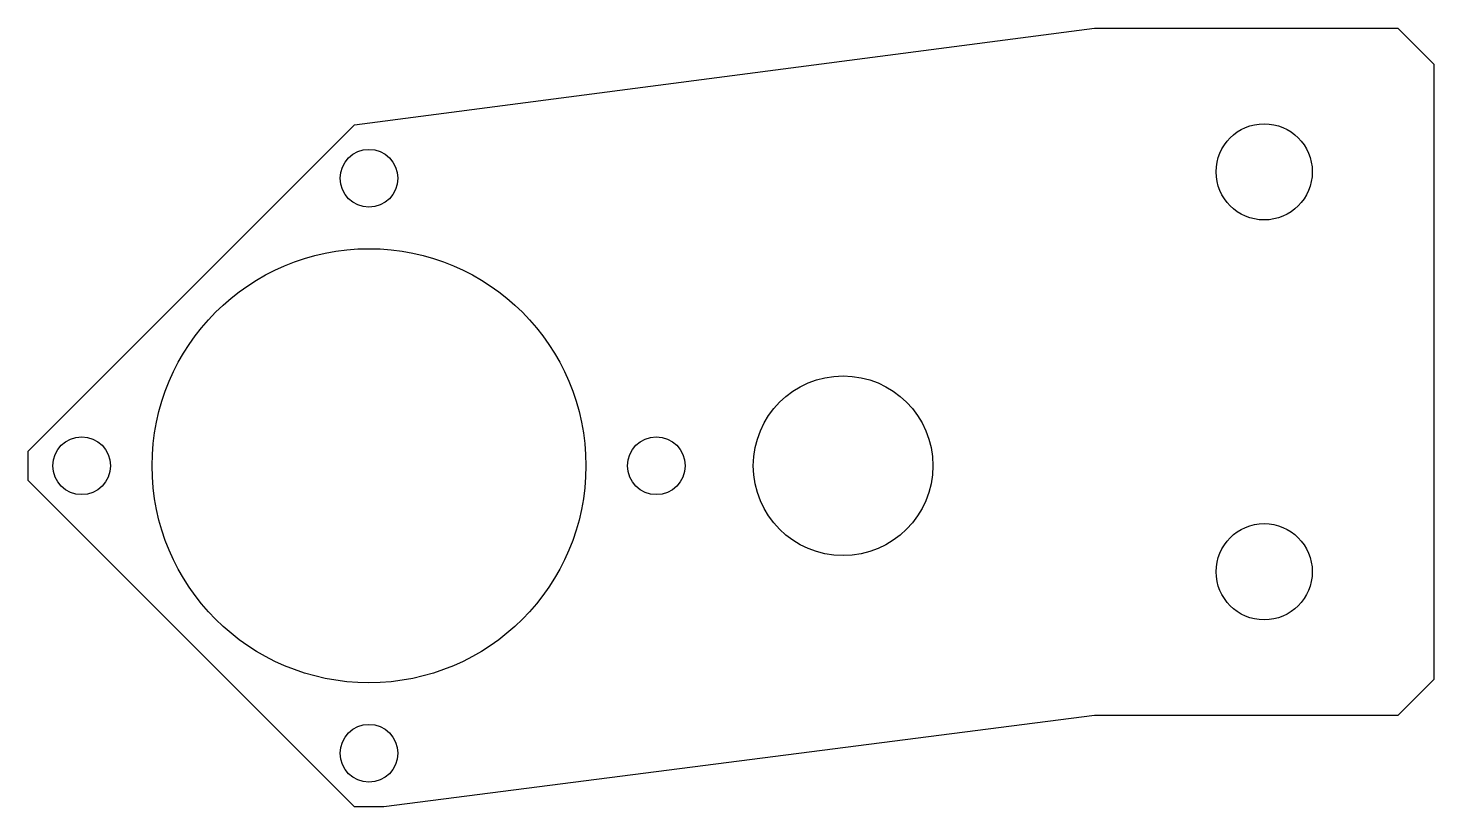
# Model space of a CAD drawing. Header units: inches. Extents: x -1.67 to 3.22, y -2.35 to 0.36.
import ezdxf

# ---------------------------------------------------------------- set-up
doc = ezdxf.new("R2010")
doc.units = ezdxf.units.IN
doc.layers.get('0').update_dxf_attribs({"linetype": 'CONTINUOUS'})

msp = doc.modelspace()

# ---------------------------------------------------------------- linework, layer by layer
msp.add_lwpolyline([(3.0978, 0.3555), (3.2228, 0.2305), (3.2228, -1.9103), (3.0978, -2.0353), (2.0417, -2.0353), (-0.4322, -2.3531), (-0.5343, -2.3531), (-1.6697, -1.2178), (-1.6697, -1.1157), (-0.5343, 0.0197), (2.0417, 0.3555)], close=True)
msp.add_lwpolyline([(3.0978, 0.3555), (3.2228, 0.2305), (3.2228, -1.9103), (3.0978, -2.0353), (2.0417, -2.0353), (-0.4322, -2.3531), (-0.5343, -2.3531), (-1.6697, -1.2178), (-1.6697, -1.1157), (-0.5343, 0.0197), (2.0417, 0.3555)], close=True)
for centre, radius in [((2.6323, -0.1445), 0.1673), ((2.6323, -0.1445), 0.1673), ((-0.4833, -0.1667), 0.1005), ((-0.4833, -0.1667), 0.1005), ((-0.4833, -1.1667), 0.755), ((-0.4833, -1.1667), 0.755), ((1.1667, -1.1667), 0.3125), ((1.1667, -1.1667), 0.3125), ((-1.4833, -1.1667), 0.1005), ((-1.4833, -1.1667), 0.1005), ((0.5167, -1.1667), 0.1005), ((0.5167, -1.1667), 0.1005), ((2.6323, -1.5353), 0.1673), ((2.6323, -1.5353), 0.1673), ((-0.4833, -2.1667), 0.1005), ((-0.4833, -2.1667), 0.1005)]:
    msp.add_circle(centre, radius)

doc.saveas('drawing.dxf')
